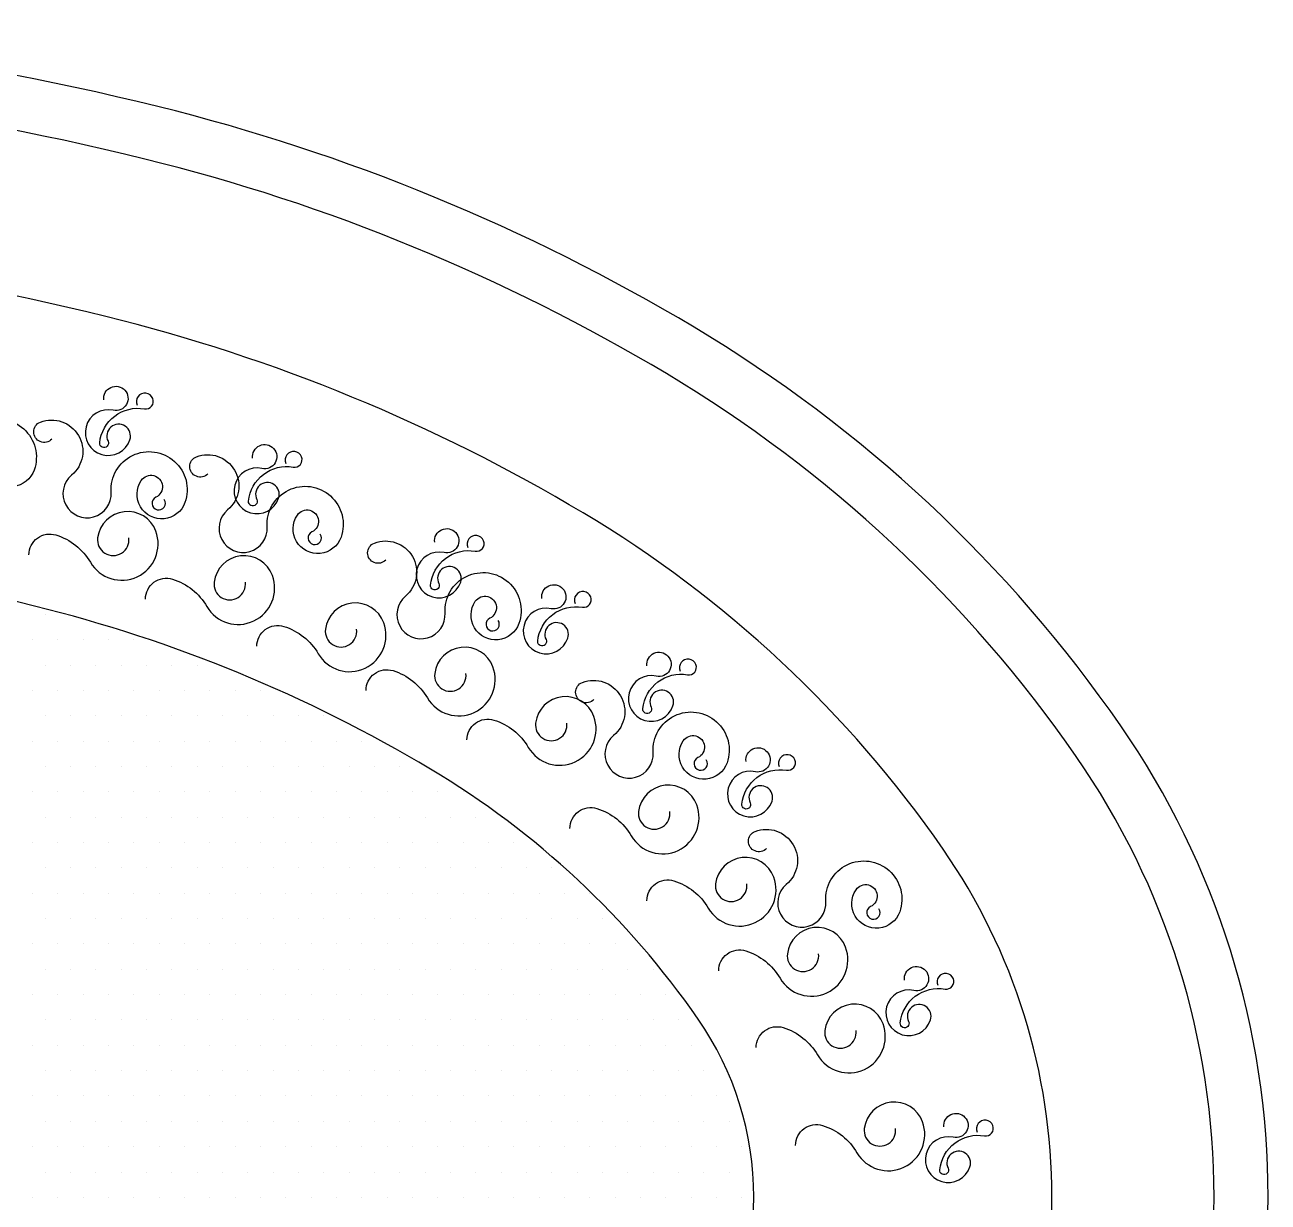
# Model space of a CAD drawing. Extents: x 4677 to 17855, y 8827 to 17498.
# Drawn here: x 13253 to 17855, y 13144 to 17498 of the extents above; entities that cross this region are included whole.
import ezdxf

# ---------------------------------------------------------------- set-up
doc = ezdxf.new("R2010")
doc.units = 0
doc.header["$MEASUREMENT"] = 0
doc.layers.get('0').update_dxf_attribs({"linetype": 'CONTINUOUS'})
doc.layers.add('2D', color=7, linetype='CONTINUOUS')

# ---------------------------------------------------------------- blocks, each defined once
blk = doc.blocks.new('*X1')
at = {"color": 0}
for p, q in [((65203.125, 36468.75), (65203.125, 36468.75)), ((65156.25, 36375), (65156.25, 36375)), ((65250, 36375), (65250, 36375)), ((65343.75, 36375), (65343.75, 36375)), ((65437.5, 36375), (65437.5, 36375)), ((65531.25, 36375), (65531.25, 36375)), ((65203.125, 36281.25), (65203.125, 36281.25)), ((65296.875, 36281.25), (65296.875, 36281.25)), ((65390.625, 36281.25), (65390.625, 36281.25)), ((65484.375, 36281.25), (65484.375, 36281.25)), ((65578.125, 36281.25), (65578.125, 36281.25)), ((65671.875, 36281.25), (65671.875, 36281.25)), ((65765.625, 36281.25), (65765.625, 36281.25)), ((65156.25, 36187.5), (65156.25, 36187.5)), ((65250, 36187.5), (65250, 36187.5)), ((65343.75, 36187.5), (65343.75, 36187.5)), ((65437.5, 36187.5), (65437.5, 36187.5)), ((65531.25, 36187.5), (65531.25, 36187.5)), ((65625, 36187.5), (65625, 36187.5)), ((65718.75, 36187.5), (65718.75, 36187.5)), ((65812.5, 36187.5), (65812.5, 36187.5)), ((65906.25, 36187.5), (65906.25, 36187.5)), ((66000, 36187.5), (66000, 36187.5)), ((65203.125, 36093.75), (65203.125, 36093.75)), ((65296.875, 36093.75), (65296.875, 36093.75)), ((65390.625, 36093.75), (65390.625, 36093.75)), ((65484.375, 36093.75), (65484.375, 36093.75)), ((65578.125, 36093.75), (65578.125, 36093.75)), ((65671.875, 36093.75), (65671.875, 36093.75)), ((65765.625, 36093.75), (65765.625, 36093.75)), ((65859.375, 36093.75), (65859.375, 36093.75)), ((65953.125, 36093.75), (65953.125, 36093.75)), ((66046.875, 36093.75), (66046.875, 36093.75)), ((66140.625, 36093.75), (66140.625, 36093.75)), ((66234.375, 36093.75), (66234.375, 36093.75)), ((65156.25, 36000), (65156.25, 36000)), ((65250, 36000), (65250, 36000)), ((65343.75, 36000), (65343.75, 36000)), ((65437.5, 36000), (65437.5, 36000)), ((65531.25, 36000), (65531.25, 36000)), ((65625, 36000), (65625, 36000)), ((65718.75, 36000), (65718.75, 36000)), ((65812.5, 36000), (65812.5, 36000)), ((65906.25, 36000), (65906.25, 36000)), ((66000, 36000), (66000, 36000)), ((66093.75, 36000), (66093.75, 36000)), ((66187.5, 36000), (66187.5, 36000)), ((66281.25, 36000), (66281.25, 36000)), ((66375, 36000), (66375, 36000)), ((65203.125, 35906.25), (65203.125, 35906.25)), ((65296.875, 35906.25), (65296.875, 35906.25)), ((65390.625, 35906.25), (65390.625, 35906.25)), ((65484.375, 35906.25), (65484.375, 35906.25)), ((65578.125, 35906.25), (65578.125, 35906.25)), ((65671.875, 35906.25), (65671.875, 35906.25)), ((65765.625, 35906.25), (65765.625, 35906.25)), ((65859.375, 35906.25), (65859.375, 35906.25)), ((65953.125, 35906.25), (65953.125, 35906.25)), ((66046.875, 35906.25), (66046.875, 35906.25)), ((66140.625, 35906.25), (66140.625, 35906.25)), ((66234.375, 35906.25), (66234.375, 35906.25)), ((66328.125, 35906.25), (66328.125, 35906.25)), ((66421.875, 35906.25), (66421.875, 35906.25)), ((66515.625, 35906.25), (66515.625, 35906.25)), ((66609.375, 35906.25), (66609.375, 35906.25)), ((65156.25, 35812.5), (65156.25, 35812.5)), ((65250, 35812.5), (65250, 35812.5)), ((65343.75, 35812.5), (65343.75, 35812.5)), ((65437.5, 35812.5), (65437.5, 35812.5)), ((65531.25, 35812.5), (65531.25, 35812.5)), ((65625, 35812.5), (65625, 35812.5)), ((65718.75, 35812.5), (65718.75, 35812.5)), ((65812.5, 35812.5), (65812.5, 35812.5)), ((65906.25, 35812.5), (65906.25, 35812.5)), ((66000, 35812.5), (66000, 35812.5)), ((66093.75, 35812.5), (66093.75, 35812.5)), ((66187.5, 35812.5), (66187.5, 35812.5)), ((66281.25, 35812.5), (66281.25, 35812.5)), ((66375, 35812.5), (66375, 35812.5)), ((66468.75, 35812.5), (66468.75, 35812.5)), ((66562.5, 35812.5), (66562.5, 35812.5)), ((66656.25, 35812.5), (66656.25, 35812.5)), ((66750, 35812.5), (66750, 35812.5)), ((65203.125, 35718.75), (65203.125, 35718.75)), ((65296.875, 35718.75), (65296.875, 35718.75)), ((65390.625, 35718.75), (65390.625, 35718.75)), ((65484.375, 35718.75), (65484.375, 35718.75)), ((65578.125, 35718.75), (65578.125, 35718.75)), ((65671.875, 35718.75), (65671.875, 35718.75)), ((65765.625, 35718.75), (65765.625, 35718.75)), ((65859.375, 35718.75), (65859.375, 35718.75)), ((65953.125, 35718.75), (65953.125, 35718.75)), ((66046.875, 35718.75), (66046.875, 35718.75)), ((66140.625, 35718.75), (66140.625, 35718.75)), ((66234.375, 35718.75), (66234.375, 35718.75)), ((66328.125, 35718.75), (66328.125, 35718.75)), ((66421.875, 35718.75), (66421.875, 35718.75)), ((66515.625, 35718.75), (66515.625, 35718.75)), ((66609.375, 35718.75), (66609.375, 35718.75)), ((66703.125, 35718.75), (66703.125, 35718.75)), ((66796.875, 35718.75), (66796.875, 35718.75)), ((66890.625, 35718.75), (66890.625, 35718.75)), ((65156.25, 35625), (65156.25, 35625)), ((65250, 35625), (65250, 35625)), ((65343.75, 35625), (65343.75, 35625)), ((65437.5, 35625), (65437.5, 35625)), ((65531.25, 35625), (65531.25, 35625)), ((65625, 35625), (65625, 35625)), ((65718.75, 35625), (65718.75, 35625)), ((65812.5, 35625), (65812.5, 35625)), ((65906.25, 35625), (65906.25, 35625)), ((66000, 35625), (66000, 35625)), ((66093.75, 35625), (66093.75, 35625)), ((66187.5, 35625), (66187.5, 35625)), ((66281.25, 35625), (66281.25, 35625)), ((66375, 35625), (66375, 35625)), ((66468.75, 35625), (66468.75, 35625)), ((66562.5, 35625), (66562.5, 35625)), ((66656.25, 35625), (66656.25, 35625)), ((66750, 35625), (66750, 35625)), ((66843.75, 35625), (66843.75, 35625)), ((66937.5, 35625), (66937.5, 35625)), ((65203.125, 35531.25), (65203.125, 35531.25)), ((65296.875, 35531.25), (65296.875, 35531.25)), ((65390.625, 35531.25), (65390.625, 35531.25)), ((65484.375, 35531.25), (65484.375, 35531.25)), ((65578.125, 35531.25), (65578.125, 35531.25)), ((65671.875, 35531.25), (65671.875, 35531.25)), ((65765.625, 35531.25), (65765.625, 35531.25)), ((65859.375, 35531.25), (65859.375, 35531.25)), ((65953.125, 35531.25), (65953.125, 35531.25)), ((66046.875, 35531.25), (66046.875, 35531.25)), ((66140.625, 35531.25), (66140.625, 35531.25)), ((66234.375, 35531.25), (66234.375, 35531.25)), ((66328.125, 35531.25), (66328.125, 35531.25)), ((66421.875, 35531.25), (66421.875, 35531.25)), ((66515.625, 35531.25), (66515.625, 35531.25)), ((66609.375, 35531.25), (66609.375, 35531.25)), ((66703.125, 35531.25), (66703.125, 35531.25)), ((66796.875, 35531.25), (66796.875, 35531.25)), ((66890.625, 35531.25), (66890.625, 35531.25)), ((66984.375, 35531.25), (66984.375, 35531.25)), ((67078.125, 35531.25), (67078.125, 35531.25)), ((65156.25, 35437.5), (65156.25, 35437.5)), ((65250, 35437.5), (65250, 35437.5)), ((65343.75, 35437.5), (65343.75, 35437.5)), ((65437.5, 35437.5), (65437.5, 35437.5)), ((65531.25, 35437.5), (65531.25, 35437.5)), ((65625, 35437.5), (65625, 35437.5)), ((65718.75, 35437.5), (65718.75, 35437.5)), ((65812.5, 35437.5), (65812.5, 35437.5)), ((65906.25, 35437.5), (65906.25, 35437.5)), ((66000, 35437.5), (66000, 35437.5)), ((66093.75, 35437.5), (66093.75, 35437.5)), ((66187.5, 35437.5), (66187.5, 35437.5)), ((66281.25, 35437.5), (66281.25, 35437.5)), ((66375, 35437.5), (66375, 35437.5)), ((66468.75, 35437.5), (66468.75, 35437.5)), ((66562.5, 35437.5), (66562.5, 35437.5)), ((66656.25, 35437.5), (66656.25, 35437.5)), ((66750, 35437.5), (66750, 35437.5)), ((66843.75, 35437.5), (66843.75, 35437.5)), ((66937.5, 35437.5), (66937.5, 35437.5)), ((67031.25, 35437.5), (67031.25, 35437.5)), ((67125, 35437.5), (67125, 35437.5)), ((67218.75, 35437.5), (67218.75, 35437.5)), ((65203.125, 35343.75), (65203.125, 35343.75)), ((65296.875, 35343.75), (65296.875, 35343.75)), ((65390.625, 35343.75), (65390.625, 35343.75)), ((65484.375, 35343.75), (65484.375, 35343.75)), ((65578.125, 35343.75), (65578.125, 35343.75)), ((65671.875, 35343.75), (65671.875, 35343.75)), ((65765.625, 35343.75), (65765.625, 35343.75)), ((65859.375, 35343.75), (65859.375, 35343.75)), ((65953.125, 35343.75), (65953.125, 35343.75)), ((66046.875, 35343.75), (66046.875, 35343.75)), ((66140.625, 35343.75), (66140.625, 35343.75)), ((66234.375, 35343.75), (66234.375, 35343.75)), ((66328.125, 35343.75), (66328.125, 35343.75)), ((66421.875, 35343.75), (66421.875, 35343.75)), ((66515.625, 35343.75), (66515.625, 35343.75)), ((66609.375, 35343.75), (66609.375, 35343.75)), ((66703.125, 35343.75), (66703.125, 35343.75)), ((66796.875, 35343.75), (66796.875, 35343.75)), ((66890.625, 35343.75), (66890.625, 35343.75)), ((66984.375, 35343.75), (66984.375, 35343.75)), ((67078.125, 35343.75), (67078.125, 35343.75)), ((67171.875, 35343.75), (67171.875, 35343.75)), ((67265.625, 35343.75), (67265.625, 35343.75)), ((65156.25, 35250), (65156.25, 35250)), ((65250, 35250), (65250, 35250)), ((65343.75, 35250), (65343.75, 35250)), ((65437.5, 35250), (65437.5, 35250)), ((65531.25, 35250), (65531.25, 35250)), ((65625, 35250), (65625, 35250)), ((65718.75, 35250), (65718.75, 35250)), ((65812.5, 35250), (65812.5, 35250)), ((65906.25, 35250), (65906.25, 35250)), ((66000, 35250), (66000, 35250)), ((66093.75, 35250), (66093.75, 35250)), ((66187.5, 35250), (66187.5, 35250)), ((66281.25, 35250), (66281.25, 35250)), ((66375, 35250), (66375, 35250)), ((66468.75, 35250), (66468.75, 35250)), ((66562.5, 35250), (66562.5, 35250)), ((66656.25, 35250), (66656.25, 35250)), ((66750, 35250), (66750, 35250)), ((66843.75, 35250), (66843.75, 35250)), ((66937.5, 35250), (66937.5, 35250)), ((67031.25, 35250), (67031.25, 35250)), ((67125, 35250), (67125, 35250)), ((67218.75, 35250), (67218.75, 35250)), ((67312.5, 35250), (67312.5, 35250)), ((65203.125, 35156.25), (65203.125, 35156.25)), ((65296.875, 35156.25), (65296.875, 35156.25)), ((65390.625, 35156.25), (65390.625, 35156.25)), ((65484.375, 35156.25), (65484.375, 35156.25)), ((65578.125, 35156.25), (65578.125, 35156.25)), ((65671.875, 35156.25), (65671.875, 35156.25)), ((65765.625, 35156.25), (65765.625, 35156.25)), ((65859.375, 35156.25), (65859.375, 35156.25)), ((65953.125, 35156.25), (65953.125, 35156.25)), ((66046.875, 35156.25), (66046.875, 35156.25)), ((66140.625, 35156.25), (66140.625, 35156.25)), ((66234.375, 35156.25), (66234.375, 35156.25)), ((66328.125, 35156.25), (66328.125, 35156.25)), ((66421.875, 35156.25), (66421.875, 35156.25)), ((66515.625, 35156.25), (66515.625, 35156.25)), ((66609.375, 35156.25), (66609.375, 35156.25)), ((66703.125, 35156.25), (66703.125, 35156.25)), ((66796.875, 35156.25), (66796.875, 35156.25)), ((66890.625, 35156.25), (66890.625, 35156.25)), ((66984.375, 35156.25), (66984.375, 35156.25)), ((67078.125, 35156.25), (67078.125, 35156.25)), ((67171.875, 35156.25), (67171.875, 35156.25)), ((67265.625, 35156.25), (67265.625, 35156.25)), ((67359.375, 35156.25), (67359.375, 35156.25)), ((67453.125, 35156.25), (67453.125, 35156.25)), ((65156.25, 35062.5), (65156.25, 35062.5)), ((65250, 35062.5), (65250, 35062.5)), ((65343.75, 35062.5), (65343.75, 35062.5)), ((65437.5, 35062.5), (65437.5, 35062.5)), ((65531.25, 35062.5), (65531.25, 35062.5)), ((65625, 35062.5), (65625, 35062.5)), ((65718.75, 35062.5), (65718.75, 35062.5)), ((65812.5, 35062.5), (65812.5, 35062.5)), ((65906.25, 35062.5), (65906.25, 35062.5)), ((66000, 35062.5), (66000, 35062.5)), ((66093.75, 35062.5), (66093.75, 35062.5)), ((66187.5, 35062.5), (66187.5, 35062.5)), ((66281.25, 35062.5), (66281.25, 35062.5)), ((66375, 35062.5), (66375, 35062.5)), ((66468.75, 35062.5), (66468.75, 35062.5)), ((66562.5, 35062.5), (66562.5, 35062.5)), ((66656.25, 35062.5), (66656.25, 35062.5)), ((66750, 35062.5), (66750, 35062.5)), ((66843.75, 35062.5), (66843.75, 35062.5)), ((66937.5, 35062.5), (66937.5, 35062.5)), ((67031.25, 35062.5), (67031.25, 35062.5)), ((67125, 35062.5), (67125, 35062.5)), ((67218.75, 35062.5), (67218.75, 35062.5)), ((67312.5, 35062.5), (67312.5, 35062.5)), ((67406.25, 35062.5), (67406.25, 35062.5)), ((67500, 35062.5), (67500, 35062.5)), ((65203.125, 34968.75), (65203.125, 34968.75)), ((65296.875, 34968.75), (65296.875, 34968.75)), ((65390.625, 34968.75), (65390.625, 34968.75)), ((65484.375, 34968.75), (65484.375, 34968.75)), ((65578.125, 34968.75), (65578.125, 34968.75)), ((65671.875, 34968.75), (65671.875, 34968.75)), ((65765.625, 34968.75), (65765.625, 34968.75)), ((65859.375, 34968.75), (65859.375, 34968.75)), ((65953.125, 34968.75), (65953.125, 34968.75)), ((66046.875, 34968.75), (66046.875, 34968.75)), ((66140.625, 34968.75), (66140.625, 34968.75)), ((66234.375, 34968.75), (66234.375, 34968.75)), ((66328.125, 34968.75), (66328.125, 34968.75)), ((66421.875, 34968.75), (66421.875, 34968.75)), ((66515.625, 34968.75), (66515.625, 34968.75)), ((66609.375, 34968.75), (66609.375, 34968.75)), ((66703.125, 34968.75), (66703.125, 34968.75)), ((66796.875, 34968.75), (66796.875, 34968.75)), ((66890.625, 34968.75), (66890.625, 34968.75)), ((66984.375, 34968.75), (66984.375, 34968.75)), ((67078.125, 34968.75), (67078.125, 34968.75)), ((67171.875, 34968.75), (67171.875, 34968.75)), ((67265.625, 34968.75), (67265.625, 34968.75)), ((67359.375, 34968.75), (67359.375, 34968.75)), ((67453.125, 34968.75), (67453.125, 34968.75)), ((67546.875, 34968.75), (67546.875, 34968.75)), ((65156.25, 34875), (65156.25, 34875)), ((65250, 34875), (65250, 34875)), ((65343.75, 34875), (65343.75, 34875)), ((65437.5, 34875), (65437.5, 34875)), ((65531.25, 34875), (65531.25, 34875)), ((65625, 34875), (65625, 34875)), ((65718.75, 34875), (65718.75, 34875)), ((65812.5, 34875), (65812.5, 34875)), ((65906.25, 34875), (65906.25, 34875)), ((66000, 34875), (66000, 34875)), ((66093.75, 34875), (66093.75, 34875)), ((66187.5, 34875), (66187.5, 34875)), ((66281.25, 34875), (66281.25, 34875)), ((66375, 34875), (66375, 34875)), ((66468.75, 34875), (66468.75, 34875)), ((66562.5, 34875), (66562.5, 34875)), ((66656.25, 34875), (66656.25, 34875)), ((66750, 34875), (66750, 34875)), ((66843.75, 34875), (66843.75, 34875)), ((66937.5, 34875), (66937.5, 34875)), ((67031.25, 34875), (67031.25, 34875)), ((67125, 34875), (67125, 34875)), ((67218.75, 34875), (67218.75, 34875)), ((67312.5, 34875), (67312.5, 34875)), ((67406.25, 34875), (67406.25, 34875)), ((67500, 34875), (67500, 34875)), ((67593.75, 34875), (67593.75, 34875)), ((65203.125, 34781.25), (65203.125, 34781.25)), ((65296.875, 34781.25), (65296.875, 34781.25)), ((65390.625, 34781.25), (65390.625, 34781.25)), ((65484.375, 34781.25), (65484.375, 34781.25)), ((65578.125, 34781.25), (65578.125, 34781.25)), ((65671.875, 34781.25), (65671.875, 34781.25)), ((65765.625, 34781.25), (65765.625, 34781.25)), ((65859.375, 34781.25), (65859.375, 34781.25)), ((65953.125, 34781.25), (65953.125, 34781.25)), ((66046.875, 34781.25), (66046.875, 34781.25)), ((66140.625, 34781.25), (66140.625, 34781.25)), ((66234.375, 34781.25), (66234.375, 34781.25)), ((66328.125, 34781.25), (66328.125, 34781.25)), ((66421.875, 34781.25), (66421.875, 34781.25)), ((66515.625, 34781.25), (66515.625, 34781.25)), ((66609.375, 34781.25), (66609.375, 34781.25)), ((66703.125, 34781.25), (66703.125, 34781.25)), ((66796.875, 34781.25), (66796.875, 34781.25)), ((66890.625, 34781.25), (66890.625, 34781.25)), ((66984.375, 34781.25), (66984.375, 34781.25)), ((67078.125, 34781.25), (67078.125, 34781.25)), ((67171.875, 34781.25), (67171.875, 34781.25)), ((67265.625, 34781.25), (67265.625, 34781.25)), ((67359.375, 34781.25), (67359.375, 34781.25)), ((67453.125, 34781.25), (67453.125, 34781.25)), ((67546.875, 34781.25), (67546.875, 34781.25)), ((67640.625, 34781.25), (67640.625, 34781.25)), ((65156.25, 34687.5), (65156.25, 34687.5)), ((65250, 34687.5), (65250, 34687.5)), ((65343.75, 34687.5), (65343.75, 34687.5)), ((65437.5, 34687.5), (65437.5, 34687.5)), ((65531.25, 34687.5), (65531.25, 34687.5)), ((65625, 34687.5), (65625, 34687.5)), ((65718.75, 34687.5), (65718.75, 34687.5)), ((65812.5, 34687.5), (65812.5, 34687.5)), ((65906.25, 34687.5), (65906.25, 34687.5)), ((66000, 34687.5), (66000, 34687.5)), ((66093.75, 34687.5), (66093.75, 34687.5)), ((66187.5, 34687.5), (66187.5, 34687.5)), ((66281.25, 34687.5), (66281.25, 34687.5)), ((66375, 34687.5), (66375, 34687.5)), ((66468.75, 34687.5), (66468.75, 34687.5)), ((66562.5, 34687.5), (66562.5, 34687.5)), ((66656.25, 34687.5), (66656.25, 34687.5)), ((66750, 34687.5), (66750, 34687.5)), ((66843.75, 34687.5), (66843.75, 34687.5)), ((66937.5, 34687.5), (66937.5, 34687.5)), ((67031.25, 34687.5), (67031.25, 34687.5)), ((67125, 34687.5), (67125, 34687.5)), ((67218.75, 34687.5), (67218.75, 34687.5)), ((67312.5, 34687.5), (67312.5, 34687.5)), ((67406.25, 34687.5), (67406.25, 34687.5)), ((67500, 34687.5), (67500, 34687.5)), ((67593.75, 34687.5), (67593.75, 34687.5)), ((67687.5, 34687.5), (67687.5, 34687.5)), ((65203.125, 34593.75), (65203.125, 34593.75)), ((65296.875, 34593.75), (65296.875, 34593.75)), ((65390.625, 34593.75), (65390.625, 34593.75)), ((65484.375, 34593.75), (65484.375, 34593.75)), ((65578.125, 34593.75), (65578.125, 34593.75)), ((65671.875, 34593.75), (65671.875, 34593.75)), ((65765.625, 34593.75), (65765.625, 34593.75)), ((65859.375, 34593.75), (65859.375, 34593.75)), ((65953.125, 34593.75), (65953.125, 34593.75)), ((66046.875, 34593.75), (66046.875, 34593.75)), ((66140.625, 34593.75), (66140.625, 34593.75)), ((66234.375, 34593.75), (66234.375, 34593.75)), ((66328.125, 34593.75), (66328.125, 34593.75)), ((66421.875, 34593.75), (66421.875, 34593.75)), ((66515.625, 34593.75), (66515.625, 34593.75)), ((66609.375, 34593.75), (66609.375, 34593.75)), ((66703.125, 34593.75), (66703.125, 34593.75)), ((66796.875, 34593.75), (66796.875, 34593.75)), ((66890.625, 34593.75), (66890.625, 34593.75)), ((66984.375, 34593.75), (66984.375, 34593.75)), ((67078.125, 34593.75), (67078.125, 34593.75)), ((67171.875, 34593.75), (67171.875, 34593.75)), ((67265.625, 34593.75), (67265.625, 34593.75)), ((67359.375, 34593.75), (67359.375, 34593.75)), ((67453.125, 34593.75), (67453.125, 34593.75)), ((67546.875, 34593.75), (67546.875, 34593.75)), ((67640.625, 34593.75), (67640.625, 34593.75)), ((67734.375, 34593.75), (67734.375, 34593.75)), ((65156.25, 34500), (65156.25, 34500)), ((65250, 34500), (65250, 34500)), ((65343.75, 34500), (65343.75, 34500)), ((65437.5, 34500), (65437.5, 34500)), ((65531.25, 34500), (65531.25, 34500)), ((65625, 34500), (65625, 34500)), ((65718.75, 34500), (65718.75, 34500)), ((65812.5, 34500), (65812.5, 34500)), ((65906.25, 34500), (65906.25, 34500)), ((66000, 34500), (66000, 34500)), ((66093.75, 34500), (66093.75, 34500)), ((66187.5, 34500), (66187.5, 34500)), ((66281.25, 34500), (66281.25, 34500)), ((66375, 34500), (66375, 34500)), ((66468.75, 34500), (66468.75, 34500)), ((66562.5, 34500), (66562.5, 34500)), ((66656.25, 34500), (66656.25, 34500)), ((66750, 34500), (66750, 34500)), ((66843.75, 34500), (66843.75, 34500)), ((66937.5, 34500), (66937.5, 34500)), ((67031.25, 34500), (67031.25, 34500)), ((67125, 34500), (67125, 34500)), ((67218.75, 34500), (67218.75, 34500)), ((67312.5, 34500), (67312.5, 34500)), ((67406.25, 34500), (67406.25, 34500)), ((67500, 34500), (67500, 34500)), ((67593.75, 34500), (67593.75, 34500)), ((67687.5, 34500), (67687.5, 34500)), ((67781.25, 34500), (67781.25, 34500)), ((65203.125, 34406.25), (65203.125, 34406.25)), ((65296.875, 34406.25), (65296.875, 34406.25)), ((65390.625, 34406.25), (65390.625, 34406.25)), ((65484.375, 34406.25), (65484.375, 34406.25)), ((65578.125, 34406.25), (65578.125, 34406.25)), ((65671.875, 34406.25), (65671.875, 34406.25)), ((65765.625, 34406.25), (65765.625, 34406.25)), ((65859.375, 34406.25), (65859.375, 34406.25)), ((65953.125, 34406.25), (65953.125, 34406.25)), ((66046.875, 34406.25), (66046.875, 34406.25)), ((66140.625, 34406.25), (66140.625, 34406.25)), ((66234.375, 34406.25), (66234.375, 34406.25)), ((66328.125, 34406.25), (66328.125, 34406.25)), ((66421.875, 34406.25), (66421.875, 34406.25)), ((66515.625, 34406.25), (66515.625, 34406.25)), ((66609.375, 34406.25), (66609.375, 34406.25)), ((66703.125, 34406.25), (66703.125, 34406.25)), ((66796.875, 34406.25), (66796.875, 34406.25)), ((66890.625, 34406.25), (66890.625, 34406.25)), ((66984.375, 34406.25), (66984.375, 34406.25)), ((67078.125, 34406.25), (67078.125, 34406.25)), ((67171.875, 34406.25), (67171.875, 34406.25)), ((67265.625, 34406.25), (67265.625, 34406.25)), ((67359.375, 34406.25), (67359.375, 34406.25)), ((67453.125, 34406.25), (67453.125, 34406.25)), ((67546.875, 34406.25), (67546.875, 34406.25)), ((67640.625, 34406.25), (67640.625, 34406.25)), ((67734.375, 34406.25), (67734.375, 34406.25)), ((65156.25, 34312.5), (65156.25, 34312.5)), ((65250, 34312.5), (65250, 34312.5)), ((65343.75, 34312.5), (65343.75, 34312.5)), ((65437.5, 34312.5), (65437.5, 34312.5)), ((65531.25, 34312.5), (65531.25, 34312.5)), ((65625, 34312.5), (65625, 34312.5)), ((65718.75, 34312.5), (65718.75, 34312.5)), ((65812.5, 34312.5), (65812.5, 34312.5)), ((65906.25, 34312.5), (65906.25, 34312.5)), ((66000, 34312.5), (66000, 34312.5)), ((66093.75, 34312.5), (66093.75, 34312.5)), ((66187.5, 34312.5), (66187.5, 34312.5)), ((66281.25, 34312.5), (66281.25, 34312.5)), ((66375, 34312.5), (66375, 34312.5)), ((66468.75, 34312.5), (66468.75, 34312.5)), ((66562.5, 34312.5), (66562.5, 34312.5)), ((66656.25, 34312.5), (66656.25, 34312.5)), ((66750, 34312.5), (66750, 34312.5)), ((66843.75, 34312.5), (66843.75, 34312.5)), ((66937.5, 34312.5), (66937.5, 34312.5)), ((67031.25, 34312.5), (67031.25, 34312.5)), ((67125, 34312.5), (67125, 34312.5)), ((67218.75, 34312.5), (67218.75, 34312.5)), ((67312.5, 34312.5), (67312.5, 34312.5)), ((67406.25, 34312.5), (67406.25, 34312.5)), ((67500, 34312.5), (67500, 34312.5)), ((67593.75, 34312.5), (67593.75, 34312.5)), ((67687.5, 34312.5), (67687.5, 34312.5)), ((67781.25, 34312.5), (67781.25, 34312.5))]:
    blk.add_line(p, q, dxfattribs=at)

msp = doc.modelspace()

# ---------------------------------------------------------------- linework, layer by layer
at = {"layer": '2D', "color": 2}
for points in [[(11265.6, 8827, 0.060664), (13745.4, 9129, 0.074068), (15730.1, 9945.3, 0.106907), (17308.9, 11419.3, 0.152849), (17854.5, 13162.7, 0.152849), (17308.9, 14906, 0.106907), (15730.1, 16380, 0.074068), (13745.4, 17196.3, 0.060664), (11265.6, 17498.3, 0.060664), (8785.8, 17196.3, 0.074068), (6801.1, 16380, 0.106907), (5222.3, 14906, 0.152849), (4676.6, 13162.7, 0.152849), (5222.3, 11419.3, 0.106907), (6801.1, 9945.3, 0.074068), (8785.8, 9129, 0.060664)], [(11265.6, 9027, 0.060664), (13697.4, 9323.1, 0.074068), (15627.6, 10117, 0.106907), (17144.6, 11533.3, 0.152849), (17654.5, 13162.7, 0.152849), (17144.6, 14792, 0.106907), (15627.6, 16208.3, 0.074068), (13697.4, 17002.2, 0.060664), (11265.6, 17298.3, 0.060664), (8833.8, 17002.2, 0.074068), (6903.6, 16208.3, 0.106907), (5386.6, 14792, 0.152849), (4876.6, 13162.7, 0.152849), (5386.6, 11533.3, 0.106907), (6903.6, 10117, 0.074068), (8833.8, 9323.1, 0.060664)], [(11265.6, 9627, 0.060664), (13553.4, 9905.6, 0.074068), (15320.1, 10632.2, 0.106907), (16651.6, 11875.4, 0.152849), (17054.5, 13162.7, 0.152849), (16651.6, 14449.9, 0.106907), (15320.1, 15693.1, 0.074068), (13553.4, 16419.7, 0.060664), (11265.6, 16698.3, 0.060664), (8977.8, 16419.7, 0.074068), (7211.1, 15693.1, 0.106907), (5879.6, 14449.9, 0.152849), (5476.6, 13162.7, 0.152849), (5879.6, 11875.4, 0.106907), (7211.1, 10632.2, 0.074068), (8977.8, 9905.6, 0.060664)], [(11265.6, 10730.4, 0.060664), (13288.6, 10976.7, 0.074068), (14754.6, 11579.7, 0.106907), (15745.2, 12504.5, 0.152849), (15951.2, 13162.7, 0.152849), (15745.2, 13820.8, 0.106907), (14754.6, 14745.6, 0.074068), (13288.6, 15348.6, 0.060664), (11265.6, 15594.9, 0.060664), (9242.6, 15348.6, 0.074068), (7776.6, 14745.6, 0.106907), (6786, 13820.8, 0.152849), (6580, 13162.7, 0.152849), (6786, 12504.5, 0.106907), (7776.6, 11579.7, 0.074068), (9242.6, 10976.7, 0.060664)]]:
    msp.add_lwpolyline(points, format="xyb", close=True, dxfattribs=at)
at = {"layer": '2D', "color": 5}
for points in [[(12795.1, 16086.4, -1.257619), (12752.7, 16149.2, -0.847178), (12868.2, 15952.7, 1.627725), (13014.5, 15890, -1.226376), (13287.9, 15851.8, -1.135858), (13126.2, 15933.6, -1.30822), (13180.1, 15870.9, 2.722807), (13210.9, 15862.7, -0.919676)], [(13545.8, 16111, -3.169705), (13580.5, 16072.8, 2.257138), (13642.1, 15963.7, 1.488292), (13561.2, 15958.2, -1.327534), (13530.4, 15952.7, -0.433393), (13696, 16078.2, 0.586888), (13726.8, 16116.4, 1.0194), (13669, 16091.9, 0.647763)], [(13353.3, 15966.4, -1.257619), (13311, 16029.1, -0.847178), (13426.5, 15832.7, 1.627725), (13572.8, 15770, -1.226376), (13846.1, 15731.8, -1.135858), (13684.4, 15813.6, -1.30822), (13738.3, 15750.9, 2.722807), (13769.1, 15742.7, -0.919676)], [(14096.4, 15895.5, -3.169705), (14131, 15857.3, 2.257138), (14192.6, 15748.1, 1.488292), (14111.8, 15742.7, -1.327534), (14081, 15737.2, -0.433393), (14246.5, 15862.7, 0.586888), (14277.3, 15900.9, 1.0194), (14219.6, 15876.4, 0.647763)], [(13930.8, 15838.2, -1.257619), (13888.5, 15900.9, -0.847178), (14004, 15704.5, 1.627725), (14150.3, 15641.8, -1.226376), (14423.6, 15603.6, -1.135858), (14261.9, 15685.4, -1.30822), (14315.8, 15622.7, 2.722807), (14346.6, 15614.5, -0.919676)], [(13268.6, 15538.1, -0.505731), (13368.7, 15611.7, -0.186751), (13495.8, 15510.8, 0.914821), (13738.3, 15625.4, 0.785597), (13522.7, 15600.8, 1.134224), (13638.2, 15600.8, -2.333461)], [(14770.1, 15584.5, -3.169705), (14804.8, 15546.3, 2.257138), (14866.4, 15437.2, 1.488292), (14785.5, 15431.7, -1.327534), (14754.7, 15426.2, -0.433393), (14920.3, 15551.7, 0.586888), (14951.1, 15589.9, 1.0194), (14893.3, 15565.4, 0.647763)], [(14589.2, 15519, -1.257619), (14546.8, 15581.7, -0.847178), (14662.3, 15385.3, 1.627725), (14808.6, 15322.6, -1.226376), (15082, 15284.4, -1.135858), (14920.3, 15366.2, -1.30822), (14974.2, 15303.5, 2.722807), (15005, 15295.3, -0.919676)], [(13699.8, 15374.4, -0.505731), (13799.9, 15448.1, -0.186751), (13927, 15347.1, 0.914821), (14169.5, 15461.7, 0.785597), (13953.9, 15437.2, 1.134224), (14069.4, 15437.2, -2.333461)], [(15166.7, 15377.1, -3.169705), (15201.3, 15339, 2.257138), (15262.9, 15229.8, 1.488292), (15182.1, 15224.4, -1.327534), (15151.3, 15218.9, -0.433393), (15316.8, 15344.4, 0.586888), (15347.6, 15382.6, 1.0194), (15289.9, 15358, 0.647763)], [(14111.8, 15199.8, -0.505731), (14211.9, 15273.5, -0.186751), (14338.9, 15172.5, 0.914821), (14581.5, 15287.1, 0.785597), (14365.9, 15262.6, 1.134224), (14481.4, 15262.6, -2.333461)], [(14516, 15036.2, -0.505731), (14616.1, 15109.8, -0.186751), (14743.2, 15008.9, 0.914821), (14985.7, 15123.4, 0.785597), (14770.1, 15098.9, 1.134224), (14885.6, 15098.9, -2.333461)], [(15555.7, 15127.4, -3.169705), (15590.3, 15089.2, 2.257138), (15651.9, 14980.1, 1.488292), (15571.1, 14974.6, -1.327534), (15540.3, 14969.2, -0.433393), (15705.8, 15094.6, 0.586888), (15736.6, 15132.8, 1.0194), (15678.9, 15108.3, 0.647763)], [(15359.2, 15003.4, -1.257619), (15316.8, 15066.2, -0.847178), (15432.3, 14869.7, 1.627725), (15578.6, 14807, -1.226376), (15852, 14768.8, -1.135858), (15690.3, 14850.7, -1.30822), (15744.2, 14787.9, 2.722807), (15775, 14779.7, -0.919676)], [(14889.5, 14853.4, -0.505731), (14989.6, 14927, -0.186751), (15116.6, 14826.1, 0.914821), (15359.2, 14940.7, 0.785597), (15143.6, 14916.1, 1.134224), (15259.1, 14916.1, -2.333461)], [(15922.3, 14774.1, -3.169705), (15956.9, 14735.9, 2.257138), (16018.5, 14626.8, 1.488292), (15937.7, 14621.3, -1.327534), (15906.9, 14615.8, -0.433393), (16072.4, 14741.3, 0.586888), (16103.2, 14779.5, 1.0194), (16045.5, 14755, 0.647763)], [(15270.6, 14526, -0.505731), (15370.7, 14599.7, -0.186751), (15497.8, 14498.7, 0.914821), (15740.3, 14613.3, 0.785597), (15524.7, 14588.8, 1.134224), (15640.2, 14588.8, -2.333461)], [(15998.3, 14452.4, -1.257619), (15955.9, 14515.1, -0.847178), (16071.4, 14318.7, 1.627725), (16217.7, 14256, -1.226376), (16491.1, 14217.8, -1.135858), (16329.4, 14299.6, -1.30822), (16383.3, 14236.9, 2.722807), (16414.1, 14228.7, -0.919676)], [(15555.5, 14258.7, -0.505731), (15655.6, 14332.3, -0.186751), (15782.7, 14231.4, 0.914821), (16025.2, 14346, 0.785597), (15809.6, 14321.4, 1.134224), (15925.1, 14321.4, -2.333461)], [(15821.2, 13999.5, -0.505731), (15921.3, 14073.2, -0.186751), (16048.3, 13972.3, 0.914821), (16290.9, 14086.8, 0.785597), (16075.3, 14062.3, 1.134224), (16190.8, 14062.3, -2.333461)], [(16508.6, 13965, -3.169705), (16543.3, 13926.8, 2.257138), (16604.9, 13817.7, 1.488292), (16524, 13812.2, -1.327534), (16493.2, 13806.7, -0.433393), (16658.8, 13932.2, 0.586888), (16689.6, 13970.4, 1.0194), (16631.8, 13945.9, 0.647763)], [(15959.8, 13715.8, -0.505731), (16059.9, 13789.5, -0.186751), (16186.9, 13688.5, 0.914821), (16429.5, 13803.1, 0.785597), (16213.9, 13778.6, 1.134224), (16329.4, 13778.6, -2.333461)], [(16105.8, 13353.7, -0.505731), (16205.9, 13427.4, -0.186751), (16333, 13326.4, 0.914821), (16575.5, 13441, 0.785597), (16359.9, 13416.5, 1.134224), (16475.4, 13416.5, -2.333461)], [(16654.7, 13421.8, -3.169705), (16689.3, 13383.6, 2.257138), (16750.9, 13274.5, 1.488292), (16670.1, 13269, -1.327534), (16639.3, 13263.6, -0.433393), (16804.8, 13389.1, 0.586888), (16835.6, 13427.2, 1.0194), (16777.9, 13402.7, 0.647763)]]:
    msp.add_lwpolyline(points, format="xyb", dxfattribs=at)

# ---------------------------------------------------------------- block references
at = {"layer": '2D', "color": 2}
msp.add_blockref('*X1', (-51874.9, -21151), dxfattribs=at)

doc.saveas('drawing.dxf')
